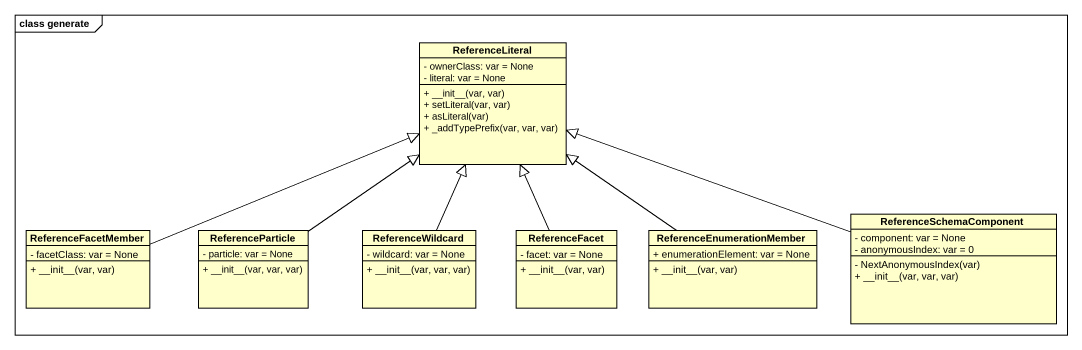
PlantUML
@startuml
mainframe class generate
hide circle
hide empty members
skinparam classAttributeIconSize 0
class ReferenceLiteral {
  - ownerClass: var = None
  - literal: var = None
  + ~__init~__(var, var)
  + setLiteral(var, var)
  + asLiteral(var)
  + _addTypePrefix(var, var, var)
}
class ReferenceFacetMember {
  - facetClass: var = None
  + ~__init~__(var, var)
}
class ReferenceParticle {
  - particle: var = None
  + ~__init~__(var, var, var)
}
class ReferenceWildcard {
  - wildcard: var = None
  + ~__init~__(var, var, var)
}
class ReferenceFacet {
  - facet: var = None
  + ~__init~__(var, var)
}
class ReferenceEnumerationMember {
  + enumerationElement: var = None
  + ~__init~__(var, var)
}
class ReferenceSchemaComponent {
  - component: var = None
  - anonymousIndex: var = 0
  - NextAnonymousIndex(var)
  + ~__init~__(var, var, var)
}
ReferenceFacetMember -right-|> ReferenceLiteral
ReferenceParticle -up-|> ReferenceLiteral
ReferenceWildcard -up-|> ReferenceLiteral
ReferenceFacet -up-|> ReferenceLiteral
ReferenceEnumerationMember -up-|> ReferenceLiteral
ReferenceSchemaComponent -left-|> ReferenceLiteral
@enduml
